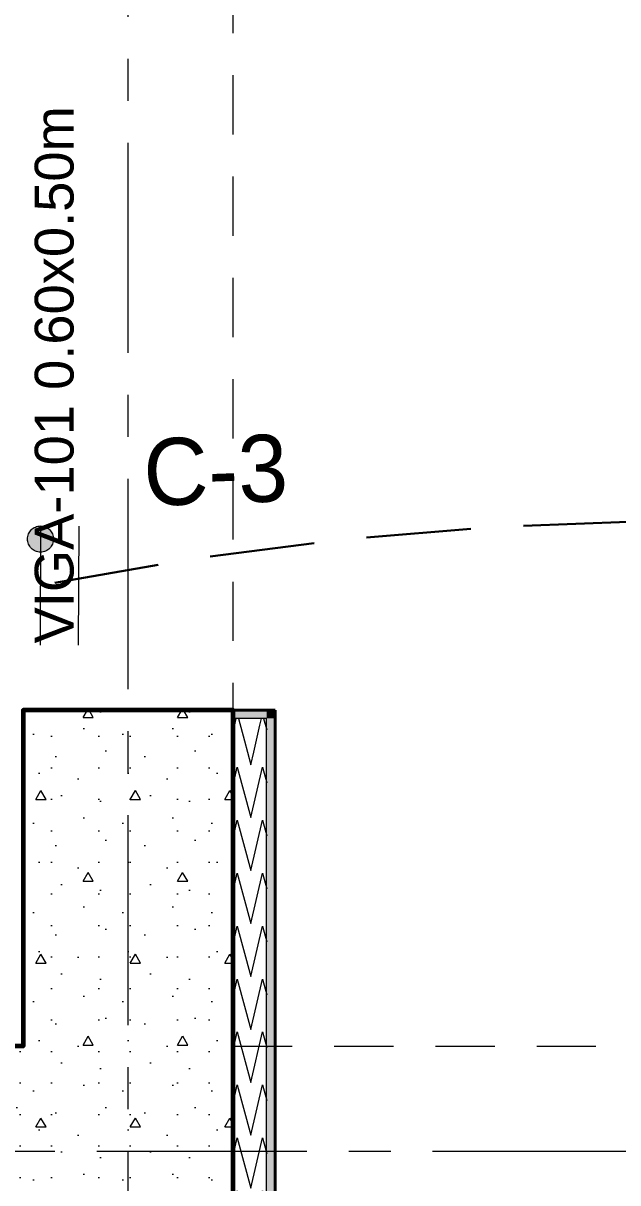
# Model space of a CAD drawing. Header units: inches. Extents: x -19 to 5698, y -728 to 92.
# Drawn here: x 321.57 to 322.987, y 29.875 to 32.635 of the extents above; entities that cross this region are included whole.
import ezdxf

# ---------------------------------------------------------------- set-up
doc = ezdxf.new("R2010")
doc.units = ezdxf.units.IN
doc.header["$MEASUREMENT"] = 0
for name, pattern in [('CONTINUA', [0]), ('HIDDEN', [0.375, 0.25, -0.125]), ('Hidden Line', [0.195611, 0.141111, -0.0545]), ('Punto & Raya', [0.65, 0.5, -0.075, 0, -0.075]), ('RAYITAS', [0.375, 0.25, -0.125])]:
    doc.linetypes.add(name, pattern=pattern)
for name, color, linetype, lineweight in [('00 conduct tomacorr', 120, 'HIDDEN', 30), ('00 IE CKTO ILUMINACION', 3, 'Continuous', 50), ('T-TECHO-E', 150, 'Continuous', 20), ('TOMACORRIENTE', 22, 'RAYITAS', 9)]:
    doc.layers.add(name, color=color, linetype=linetype, lineweight=lineweight)
for name, color, linetype in [('02 _ ARQ _ ALB _ Ejes Generales', 251, 'Continuous'), ('02 _ ARQ _ ZON _ Espacio.3D', 7, 'Continuous'), ('08 _ STR _ EXT _ 06 Columnas', 7, 'Continuous'), ('08 _ STR _ EXT _ 09 Vigas', 251, 'Continuous'), ('Estructura - 04 MURO', 7, 'Continuous'), ('Notas - Etiquetas', 7, 'Continuous')]:
    doc.layers.add(name, color=color, linetype=linetype)
doc.styles.add('Estilo_Generado_4', font='swisse.ttf')

# ---------------------------------------------------------------- blocks, each defined once
blk = doc.blocks.new('*X205', base_point=(2412.1771, 0))
at = {"layer": 'Estructura - 04 MURO', "color": 9, "linetype": 'Continuous', "lineweight": 5}
for p, q in [((2456.7962, 30.9), (2456.811, 30.964)), ((2456.8213, 30.9742), (2456.8271, 30.9527)), ((2456.774, 30.9269), (2456.7812, 30.9))]:
    blk.add_line(p, q, dxfattribs=at)
blk = doc.blocks.new('*X206', base_point=(2412.1771, 0))
at = {"layer": 'Estructura - 04 MURO', "color": 9, "linetype": 'Continuous', "lineweight": 5}
for p, q in [((2456.7471, 30.9468), (2456.7548, 30.98)), ((2456.7597, 30.98), (2456.774, 30.9269)), ((2456.811, 30.964), (2456.8148, 30.98)), ((2456.8197, 30.98), (2456.8213, 30.9742))]:
    blk.add_line(p, q, dxfattribs=at)
blk = doc.blocks.new('*X207', base_point=(2412.1771, 0))
at = {"layer": 'Estructura - 04 MURO', "color": 9, "linetype": 'Continuous', "lineweight": 5}
for p, q in [((2456.7812, 30.9), (2456.7892, 30.87)), ((2456.7892, 30.87), (2456.7962, 30.9)), ((2456.7471, 30.8208), (2456.7571, 30.8639)), ((2456.7571, 30.8639), (2456.7892, 30.744)), ((2456.7892, 30.744), (2456.8171, 30.8639)), ((2456.8171, 30.8639), (2456.8271, 30.8267)), ((2456.7471, 30.6948), (2456.7571, 30.7379)), ((2456.7571, 30.7379), (2456.7892, 30.618)), ((2456.7892, 30.618), (2456.8171, 30.7379)), ((2456.8171, 30.7379), (2456.8271, 30.7007)), ((2456.7471, 30.5688), (2456.7571, 30.6119)), ((2456.7571, 30.6119), (2456.7892, 30.492)), ((2456.7892, 30.492), (2456.8171, 30.6119)), ((2456.8171, 30.6119), (2456.8271, 30.5747)), ((2456.7471, 30.4428), (2456.7571, 30.4859)), ((2456.7571, 30.4859), (2456.7892, 30.366)), ((2456.7892, 30.366), (2456.8171, 30.4859)), ((2456.8171, 30.4859), (2456.8271, 30.4487)), ((2456.7471, 30.3168), (2456.7571, 30.3599)), ((2456.7571, 30.3599), (2456.7892, 30.24)), ((2456.7892, 30.24), (2456.8171, 30.3599)), ((2456.8171, 30.3599), (2456.8271, 30.3227)), ((2456.7471, 30.1908), (2456.7571, 30.2339)), ((2456.7571, 30.2339), (2456.7892, 30.114)), ((2456.7892, 30.114), (2456.8171, 30.2339)), ((2456.8171, 30.2339), (2456.8271, 30.1967)), ((2456.7471, 30.0648), (2456.7571, 30.1079)), ((2456.7571, 30.1079), (2456.7892, 29.988)), ((2456.7892, 29.988), (2456.8171, 30.1079)), ((2456.8171, 30.1079), (2456.8271, 30.0707)), ((2456.7471, 29.9388), (2456.7571, 29.9819)), ((2456.7571, 29.9819), (2456.7892, 29.862)), ((2456.7892, 29.862), (2456.8171, 29.9819)), ((2456.8171, 29.9819), (2456.8271, 29.9447)), ((2456.7471, 29.8128), (2456.7571, 29.8559)), ((2456.7571, 29.8559), (2456.7855, 29.75)), ((2456.7925, 29.75), (2456.8171, 29.8559)), ((2456.8171, 29.8559), (2456.8271, 29.8187))]:
    blk.add_line(p, q, dxfattribs=at)
blk = doc.blocks.new('a')
at = {"layer": 'TOMACORRIENTE', "ltscale": 0.05}
h = blk.add_hatch(color=4, dxfattribs=at)
edge = h.paths.add_edge_path()
edge.add_arc((0, 0.0752), 0.0211, 0, 360)
at = {"layer": 'TOMACORRIENTE', "color": 4}
for p, q in [((-0.1455, 0.0963), (-0.0515, 0.0963)), ((-0.0985, 0.0963), (-0.0985, -0.0966)), ((0, 0.0963), (0, -0.0963)), ((0.0623, -0.0963), (0.0623, 0.0963))]:
    blk.add_line(p, q, dxfattribs=at)
blk.add_circle((0, 0.0752), 0.0211, dxfattribs=at)
blk = doc.blocks.new('CABLE 3FACE')
at = {"layer": 'T-TECHO-E', "rotation": 59.94170052614085}
blk.add_blockref('a', (0, 0), dxfattribs=at)

msp = doc.modelspace()

# ---------------------------------------------------------------- hatches: boundary and pattern name
at = {"layer": '08 _ STR _ EXT _ 06 Columnas', "linetype": 'Continuous', "lineweight": 9}
h = msp.add_hatch(dxfattribs=at)
h.set_pattern_fill('HORMIGÓN_EN_MASA_0002', style=0, pattern_type=2)
h.set_pattern_definition([(0, (277.50006, 1e-08), (0, 0.3897114), [0.024375, -0.200625]), (0, (277.61256, 0.19486), (0, 0.3897114), [0.024375, -0.200625]), (60, (277.50006, 1e-08), (-0.3375, 0.1948557), [0.024375, -0.200625]), (60, (277.72506, 1e-08), (-0.3375, 0.1948557), [0.024375, -0.200625]), (120, (277.52444, 1e-08), (0.3375, 0.1948557), [0.024375, -0.200625]), (120, (277.74944, 1e-08), (0.3375, 0.1948557), [0.024375, -0.200625]), (0, (277.50006, 0.0375), (0, 0.075), [0, -0.075, 0, -0.1125]), (45, (277.53756, 0.0375), (-0.05303301, 0.05303301), [0, -0.05625, 0, -0.09375])])
h.paths.add_polyline_path([(320.97, 29.7), (322.07, 29.7), (322.07, 31), (321.57, 31), (321.57, 30.2), (320.97, 30.2)])
at = {"layer": 'Estructura - 04 MURO', "linetype": 'Continuous', "lineweight": 9}
for points in [[(322.15, 31), (322.07, 31), (322.07, 30.98), (322.15, 30.98)], [(322.15, 30.98), (322.17, 30.98), (322.17, 31)], [(322.15, 30.98), (322.17, 31), (322.15, 31)], [(322.15, 30.98), (322.15, 29.75), (322.17, 29.75), (322.17, 30.98)]]:
    msp.add_hatch(color=250, dxfattribs=at).paths.add_polyline_path(points)

# ---------------------------------------------------------------- linework, layer by layer
at = {"layer": '00 conduct tomacorr'}
msp.add_arc((323.1748, 23.4335, -0.0007), 8.0169, 80.44701, 122.05238, dxfattribs=at)
at = {"layer": '02 _ ARQ _ ALB _ Ejes Generales', "color": 251, "linetype": 'Punto & Raya', "lineweight": 13, "true_color": 0x636466}
for p, q in [((321.82, 3.05), (321.82, 44.9)), ((283.3455, 29.95), (332.07, 29.95))]:
    msp.add_line(p, q, dxfattribs=at)
at = {"layer": '02 _ ARQ _ ZON _ Espacio.3D', "color": 254, "linetype": 'Continuous', "lineweight": 0, "flags": 128}
msp.add_lwpolyline([(322.07, 31), (322.07, 29.7), (328.0701, 29.7), (328.0701, 30.2), (328.57, 30.2), (328.5701, 30.7), (328.92, 30.7), (328.92, 31.899), (330.2701, 31.899), (330.2701, 32.9963), (328.92, 32.9963), (328.9203, 36.3463), (321.57, 36.3463), (321.57, 39.4), (321.17, 39.4), (321.17, 39.75), (317.27, 39.75), (317.27, 29.75), (320.97, 29.75), (320.97, 30.2), (321.57, 30.2), (321.57, 31)], close=True, dxfattribs=at)
at = {"layer": '08 _ STR _ EXT _ 06 Columnas', "color": 7, "linetype": 'Continuous', "lineweight": 60, "flags": 128}
msp.add_lwpolyline([(320.97, 29.7), (322.07, 29.7), (322.07, 31), (321.57, 31), (321.57, 30.2), (320.97, 30.2)], close=True, dxfattribs=at)
at = {"layer": '08 _ STR _ EXT _ 09 Vigas', "color": 251, "linetype": 'Hidden Line', "lineweight": 13, "true_color": 0x636466}
for q in [(322.07, 39.4), (328.57, 30.2)]:
    msp.add_line((322.07, 30.2), q, dxfattribs=at)
at = {"layer": 'Estructura - 04 MURO', "color": 143, "linetype": 'Continuous', "lineweight": 5}
for p, q in [((322.15, 30.98), (322.07, 30.98)), ((322.15, 30.9), (322.15, 30.98)), ((322.15, 30.9), (322.15, 30.98)), ((322.15, 29.75), (322.15, 30.9))]:
    msp.add_line(p, q, dxfattribs=at)
at = {"layer": 'Estructura - 04 MURO', "color": 7, "linetype": 'Continuous', "lineweight": 40, "flags": 128}
for points in [[(322.17, 31), (322.07, 31)], [(322.17, 31), (322.17, 30.98)], [(322.17, 29.75), (322.17, 30.98)]]:
    msp.add_lwpolyline(points, dxfattribs=at)

# ---------------------------------------------------------------- block references
at = {"layer": '00 conduct tomacorr', "xscale": 1.47256122672843, "yscale": 1.47256122672843, "zscale": 1.47256122672843, "rotation": 299.7894777823319}
msp.add_blockref('CABLE 3FACE', (321.6108, 31.2963, -0.0007), dxfattribs=at)
at = {"layer": 'Estructura - 04 MURO', "color": 7, "lineweight": 80}
for name in ['*X206', '*X205', '*X207']:
    msp.add_blockref(name, (277.5001, 0), dxfattribs=at)

# ---------------------------------------------------------------- texts
at = {"layer": '00 IE CKTO ILUMINACION', "color": 4, "linetype": 'CONTINUA', "lineweight": 15}
msp.add_text('C-3', height=0.15962, rotation=2.0228, dxfattribs=at).set_placement((321.8593, 31.4854, -0.0007))
at = {"layer": 'Notas - Etiquetas', "color": 171, "linetype": 'Continuous', "lineweight": 13, "insert": (321.5976, 31.1586), "char_height": 0.0925, "attachment_point": 1, "rotation": 90, "style": 'Estilo_Generado_4'}
msp.add_mtext('\\A1;{\\pql;\\fSwis721 Ex BT|b0|i0|c0|p34;VIGA-101\\fSwis721 Ex BT|b0|i0|c0|p34; \\fSwis721 Ex BT|b0|i0|c0|p34;0.60\\fSwis721 Ex BT|b0|i0|c0|p34;x\\fSwis721 Ex BT|b0|i0|c0|p34;0.50\\fSwis721 Ex BT|b0|i0|c0|p34;m}', dxfattribs=at)

doc.saveas('drawing.dxf')
